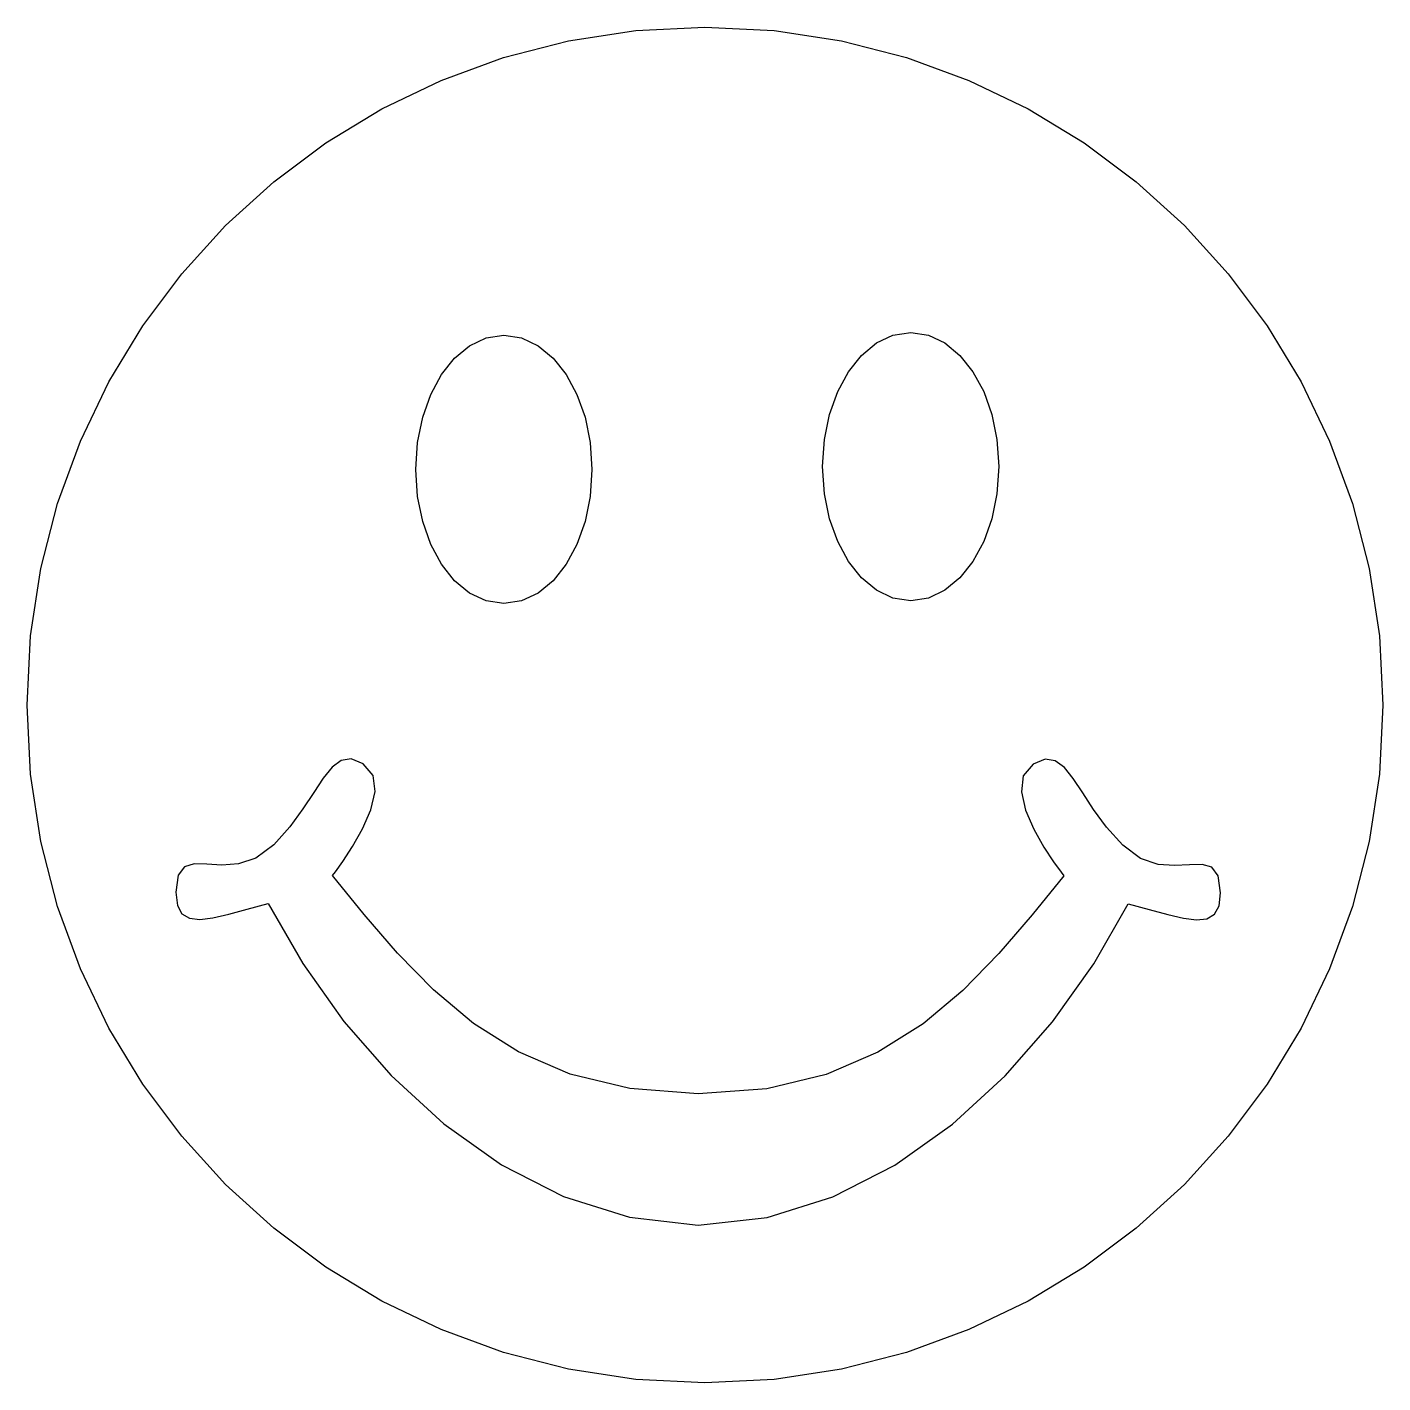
# Model space of a CAD drawing. Extents: x 7.4 to 55.8, y 24.6 to 73.
import ezdxf

# ---------------------------------------------------------------- set-up
doc = ezdxf.new("R2010")
doc.units = 0
doc.layers.add('CC', color=7, linetype='CONTINUOUS')
doc.layers.add('Stamp', color=7, linetype='CONTINUOUS')

msp = doc.modelspace()

# ---------------------------------------------------------------- linework, layer by layer
at = {"layer": 'CC', "color": 3}
for p, q in [((26.697733, 72.467894), (29.099815, 72.834494)), ((29.099815, 72.834494), (31.573351, 72.959397)), ((31.573351, 72.959397), (34.046887, 72.834494)), ((34.046887, 72.834494), (36.448972, 72.467894)), ((24.379263, 71.871754), (26.697733, 72.467894)), ((36.448972, 72.467894), (38.76744, 71.871754)), ((22.156566, 71.058236), (24.379263, 71.871754)), ((38.76744, 71.871754), (40.990138, 71.058236)), ((20.041803, 70.039503), (22.156566, 71.058236)), ((40.990138, 71.058236), (43.104903, 70.039503)), ((18.047134, 68.827711), (20.041803, 70.039503)), ((43.104903, 70.039503), (45.09957, 68.827711)), ((16.184719, 67.435023), (18.047134, 68.827711)), ((45.09957, 68.827711), (46.961986, 67.435023)), ((14.46672, 65.873599), (16.184719, 67.435023)), ((46.961986, 67.435023), (48.679986, 65.873599)), ((12.905296, 64.155598), (14.46672, 65.873599)), ((48.679986, 65.873599), (50.241408, 64.155598)), ((11.512608, 62.293186), (12.905296, 64.155598)), ((50.241408, 64.155598), (51.634098, 62.293186)), ((10.300816, 60.298516), (11.512608, 62.293186)), ((51.634098, 62.293186), (52.84589, 60.298516)), ((9.282082, 58.183753), (10.300816, 60.298516)), ((52.84589, 60.298516), (53.864623, 58.183753)), ((8.468565, 55.961055), (9.282082, 58.183753)), ((53.864623, 58.183753), (54.678141, 55.961055)), ((7.872425, 53.642584), (8.468565, 55.961055)), ((54.678141, 55.961055), (55.274281, 53.642584)), ((7.505823, 51.240503), (7.872425, 53.642584)), ((55.274281, 53.642584), (55.640882, 51.240503)), ((7.380921, 48.766967), (7.505823, 51.240503)), ((55.640882, 51.240503), (55.765785, 48.766967)), ((7.505823, 46.293431), (7.380921, 48.766967)), ((55.765785, 48.766967), (55.640882, 46.293431)), ((7.872425, 43.891349), (7.505823, 46.293431)), ((55.640882, 46.293431), (55.274281, 43.891349)), ((8.468565, 41.572878), (7.872425, 43.891349)), ((55.274281, 43.891349), (54.678141, 41.572878)), ((9.282082, 39.350183), (8.468565, 41.572878)), ((54.678141, 41.572878), (53.864623, 39.350183)), ((10.300816, 37.23542), (9.282082, 39.350183)), ((53.864623, 39.350183), (52.84589, 37.23542)), ((11.512608, 35.240751), (10.300816, 37.23542)), ((52.84589, 37.23542), (51.634098, 35.240751)), ((12.905296, 33.378338), (11.512608, 35.240751)), ((51.634098, 35.240751), (50.241408, 33.378338)), ((14.46672, 31.66034), (12.905296, 33.378338)), ((50.241408, 33.378338), (48.679986, 31.66034)), ((16.184719, 30.098918), (14.46672, 31.66034)), ((48.679986, 31.66034), (46.961986, 30.098918)), ((18.047134, 28.706228), (16.184719, 30.098918)), ((46.961986, 30.098918), (45.09957, 28.706228)), ((20.041803, 27.494428), (18.047134, 28.706228)), ((45.09957, 28.706228), (43.104903, 27.494428)), ((22.156566, 26.475712), (20.041803, 27.494428)), ((43.104903, 27.494428), (40.990138, 26.475712)), ((24.379263, 25.662185), (22.156566, 26.475712)), ((40.990138, 26.475712), (38.76744, 25.662185)), ((26.697733, 25.066065), (24.379263, 25.662185)), ((38.76744, 25.662185), (36.448972, 25.066065)), ((29.099815, 24.699456), (26.697733, 25.066065)), ((31.573351, 24.574547), (29.099815, 24.699456)), ((34.046887, 24.699456), (31.573351, 24.574547)), ((36.448972, 25.066065), (34.046887, 24.699456))]:
    msp.add_line(p, q, dxfattribs=at)
at = {"layer": 'Stamp', "color": 3}
for p, q in [((23.76292, 61.866477), (24.396362, 61.963781)), ((24.396362, 61.963781), (25.029805, 61.866477)), ((37.691011, 61.687174), (38.281001, 61.966249)), ((38.281001, 61.966249), (38.914443, 62.063554)), ((38.914443, 62.063554), (39.547886, 61.966249)), ((39.547886, 61.966249), (40.137876, 61.687174)), ((22.639031, 61.145814), (23.17293, 61.587401)), ((23.17293, 61.587401), (23.76292, 61.866477)), ((25.029805, 61.866477), (25.619795, 61.587401)), ((25.619795, 61.587401), (26.153694, 61.145814)), ((37.157112, 61.245586), (37.691011, 61.687174)), ((40.137876, 61.687174), (40.671775, 61.245586)), ((22.173862, 60.560979), (22.639031, 61.145814)), ((26.153694, 61.145814), (26.618862, 60.560979)), ((36.691943, 60.660751), (37.157112, 61.245586)), ((40.671775, 61.245586), (41.136943, 60.660751)), ((21.790063, 59.852149), (22.173862, 60.560979)), ((26.618862, 60.560979), (27.002662, 59.852149)), ((36.308144, 59.951922), (36.691943, 60.660751)), ((41.136943, 60.660751), (41.520743, 59.951922)), ((21.500272, 59.03859), (21.790063, 59.852149)), ((27.002662, 59.852149), (27.292453, 59.03859)), ((36.018353, 59.138363), (36.308144, 59.951922)), ((41.520743, 59.951922), (41.810534, 59.138363)), ((21.317129, 58.139557), (21.500272, 59.03859)), ((27.292453, 59.03859), (27.475596, 58.139557)), ((35.83521, 58.23933), (36.018353, 59.138363)), ((41.810534, 59.138363), (41.993677, 58.23933)), ((21.253272, 57.174312), (21.317129, 58.139557)), ((27.475596, 58.139557), (27.539452, 57.174312)), ((35.771353, 57.274085), (35.83521, 58.23933)), ((41.993677, 58.23933), (42.057533, 57.274085)), ((21.317129, 56.209067), (21.253272, 57.174312)), ((27.539452, 57.174312), (27.475596, 56.209067)), ((35.83521, 56.30884), (35.771353, 57.274085)), ((42.057533, 57.274085), (41.993677, 56.30884)), ((21.500272, 55.310034), (21.317129, 56.209067)), ((27.475596, 56.209067), (27.292453, 55.310034)), ((36.018353, 55.409807), (35.83521, 56.30884)), ((41.993677, 56.30884), (41.810534, 55.409807)), ((21.790063, 54.496475), (21.500272, 55.310034)), ((27.292453, 55.310034), (27.002662, 54.496475)), ((36.308144, 54.596247), (36.018353, 55.409807)), ((41.810534, 55.409807), (41.520743, 54.596247)), ((22.173862, 53.787645), (21.790063, 54.496475)), ((27.002662, 54.496475), (26.618862, 53.787645)), ((36.691943, 53.887418), (36.308144, 54.596247)), ((41.520743, 54.596247), (41.136943, 53.887418)), ((22.639031, 53.20281), (22.173862, 53.787645)), ((26.618862, 53.787645), (26.153694, 53.20281)), ((37.157112, 53.302583), (36.691943, 53.887418)), ((41.136943, 53.887418), (40.671775, 53.302583)), ((37.691011, 52.860996), (37.157112, 53.302583)), ((40.671775, 53.302583), (40.137876, 52.860996)), ((23.17293, 52.761223), (22.639031, 53.20281)), ((23.76292, 52.482147), (23.17293, 52.761223)), ((25.619795, 52.761223), (25.029805, 52.482147)), ((26.153694, 53.20281), (25.619795, 52.761223)), ((38.281001, 52.58192), (37.691011, 52.860996)), ((40.137876, 52.860996), (39.547886, 52.58192)), ((24.396362, 52.384843), (23.76292, 52.482147)), ((25.029805, 52.482147), (24.396362, 52.384843)), ((38.914443, 52.484616), (38.281001, 52.58192)), ((39.547886, 52.58192), (38.914443, 52.484616))]:
    msp.add_line(p, q, dxfattribs=at)
at = {"layer": 'Stamp', "color": 7}
for p, q in [((18.262974, 46.548177), (17.946104, 46.155402)), ((18.587583, 46.789155), (18.262974, 46.548177)), ((18.948638, 46.842679), (18.587583, 46.789155)), ((19.374847, 46.673094), (18.948638, 46.842679)), ((19.732091, 46.248581), (19.374847, 46.673094)), ((43.287383, 46.659358), (42.93014, 46.234845)), ((43.713592, 46.828943), (43.287383, 46.659358)), ((44.074644, 46.775419), (43.713592, 46.828943)), ((44.399254, 46.534441), (44.074644, 46.775419)), ((44.716124, 46.141667), (44.399254, 46.534441)), ((17.946104, 46.155402), (17.608265, 45.646485)), ((19.797578, 45.677685), (19.732091, 46.248581)), ((42.93014, 46.234845), (42.864651, 45.663949)), ((45.053964, 45.63275), (44.716124, 46.141667)), ((17.608265, 45.646485), (17.220751, 45.057084)), ((19.646552, 45.022975), (19.797578, 45.677685)), ((42.864651, 45.663949), (43.015679, 45.009239)), ((45.441478, 45.043348), (45.053964, 45.63275)), ((17.220751, 45.057084), (16.754854, 44.422857)), ((19.354257, 44.34701), (19.646552, 45.022975)), ((43.015679, 45.009239), (43.307974, 44.333274)), ((45.907376, 44.409121), (45.441478, 45.043348)), ((16.754854, 44.422857), (16.181866, 43.779455)), ((18.995936, 43.712354), (19.354257, 44.34701)), ((43.307974, 44.333274), (43.666294, 43.698619)), ((46.480363, 43.76572), (45.907376, 44.409121)), ((16.181866, 43.779455), (15.54479, 43.305497)), ((18.646834, 43.18157), (18.995936, 43.712354)), ((43.666294, 43.698619), (44.015395, 43.167835)), ((47.11744, 43.291761), (46.480363, 43.76572)), ((13.347278, 43.093464), (12.996682, 42.993681)), ((13.799604, 43.080989), (13.347278, 43.093464)), ((14.331443, 43.049809), (13.799604, 43.080989)), ((14.920577, 43.093464), (14.331443, 43.049809)), ((15.54479, 43.305497), (14.920577, 43.093464)), ((18.382194, 42.817222), (18.646834, 43.18157)), ((44.015395, 43.167835), (44.280037, 42.803486)), ((47.741654, 43.079728), (47.11744, 43.291761)), ((48.330787, 43.036074), (47.741654, 43.079728)), ((48.862626, 43.067254), (48.330787, 43.036074)), ((49.314952, 43.079728), (48.862626, 43.067254)), ((49.665549, 42.979945), (49.314952, 43.079728)), ((12.770032, 42.688105), (12.689545, 42.083184)), ((12.996682, 42.993681), (12.770032, 42.688105)), ((18.27726, 42.681868), (18.382194, 42.817222)), ((19.411127, 41.287459), (18.27726, 42.681868)), ((44.38497, 42.668132), (43.251103, 41.273751)), ((44.280037, 42.803486), (44.38497, 42.668132)), ((49.892198, 42.674369), (49.665549, 42.979945)), ((49.972685, 42.069448), (49.892198, 42.674369)), ((12.689545, 42.083184), (12.744377, 41.613928)), ((12.744377, 41.613928), (12.906943, 41.312638)), ((15.234249, 41.483106), (15.982305, 41.684063)), ((15.982305, 41.684063), (17.215148, 39.54048)), ((45.447083, 39.526773), (46.679925, 41.670327)), ((46.679925, 41.670327), (47.427981, 41.469371)), ((49.917852, 41.600192), (49.972685, 42.069448)), ((12.906943, 41.312638), (13.17434, 41.155243)), ((13.17434, 41.155243), (13.54367, 41.117665)), ((13.54367, 41.117665), (14.012032, 41.175834)), ((14.012032, 41.175834), (14.576525, 41.305673)), ((14.576525, 41.305673), (15.234249, 41.483106)), ((20.597558, 39.908171), (19.411127, 41.287459)), ((43.251103, 41.273751), (42.064672, 39.89465)), ((47.427981, 41.469371), (48.085705, 41.291937)), ((48.085705, 41.291937), (48.650198, 41.162098)), ((48.650198, 41.162098), (49.11856, 41.10393)), ((49.11856, 41.10393), (49.48789, 41.141507)), ((49.48789, 41.141507), (49.755287, 41.298903)), ((49.755287, 41.298903), (49.917852, 41.600192)), ((21.881394, 38.59654), (20.597558, 39.908171)), ((42.064672, 39.89465), (40.780835, 38.58353)), ((17.215148, 39.54048), (18.685779, 37.473019)), ((43.976451, 37.459498), (45.447083, 39.526773)), ((23.307478, 37.405105), (21.881394, 38.59654)), ((40.780835, 38.58353), (39.354752, 37.393091)), ((18.685779, 37.473019), (20.37327, 35.544809)), ((24.920651, 36.386407), (23.307478, 37.405105)), ((39.354752, 37.393091), (37.741578, 36.37603)), ((42.28896, 35.531799), (43.976451, 37.459498)), ((26.765753, 35.592982), (24.920651, 36.386407)), ((37.741578, 36.37603), (35.896477, 35.585046)), ((20.37327, 35.544809), (22.256693, 33.818995)), ((28.887626, 35.07737), (26.765753, 35.592982)), ((35.896477, 35.585046), (33.7746, 35.072841)), ((40.405535, 33.806975), (42.28896, 35.531799)), ((31.331114, 34.892111), (28.887626, 35.07737)), ((33.7746, 35.072841), (31.331114, 34.892111)), ((22.256693, 33.818995), (24.315117, 32.358712)), ((38.347111, 32.348329), (40.405535, 33.806975)), ((24.315117, 32.358712), (26.527615, 31.227094)), ((36.134613, 31.219153), (38.347111, 32.348329)), ((26.527615, 31.227094), (28.873258, 30.487285)), ((33.788971, 30.48275), (36.134613, 31.219153)), ((28.873258, 30.487285), (31.331114, 30.202419)), ((31.331114, 30.202419), (33.788971, 30.48275))]:
    msp.add_line(p, q, dxfattribs=at)

doc.saveas('drawing.dxf')
